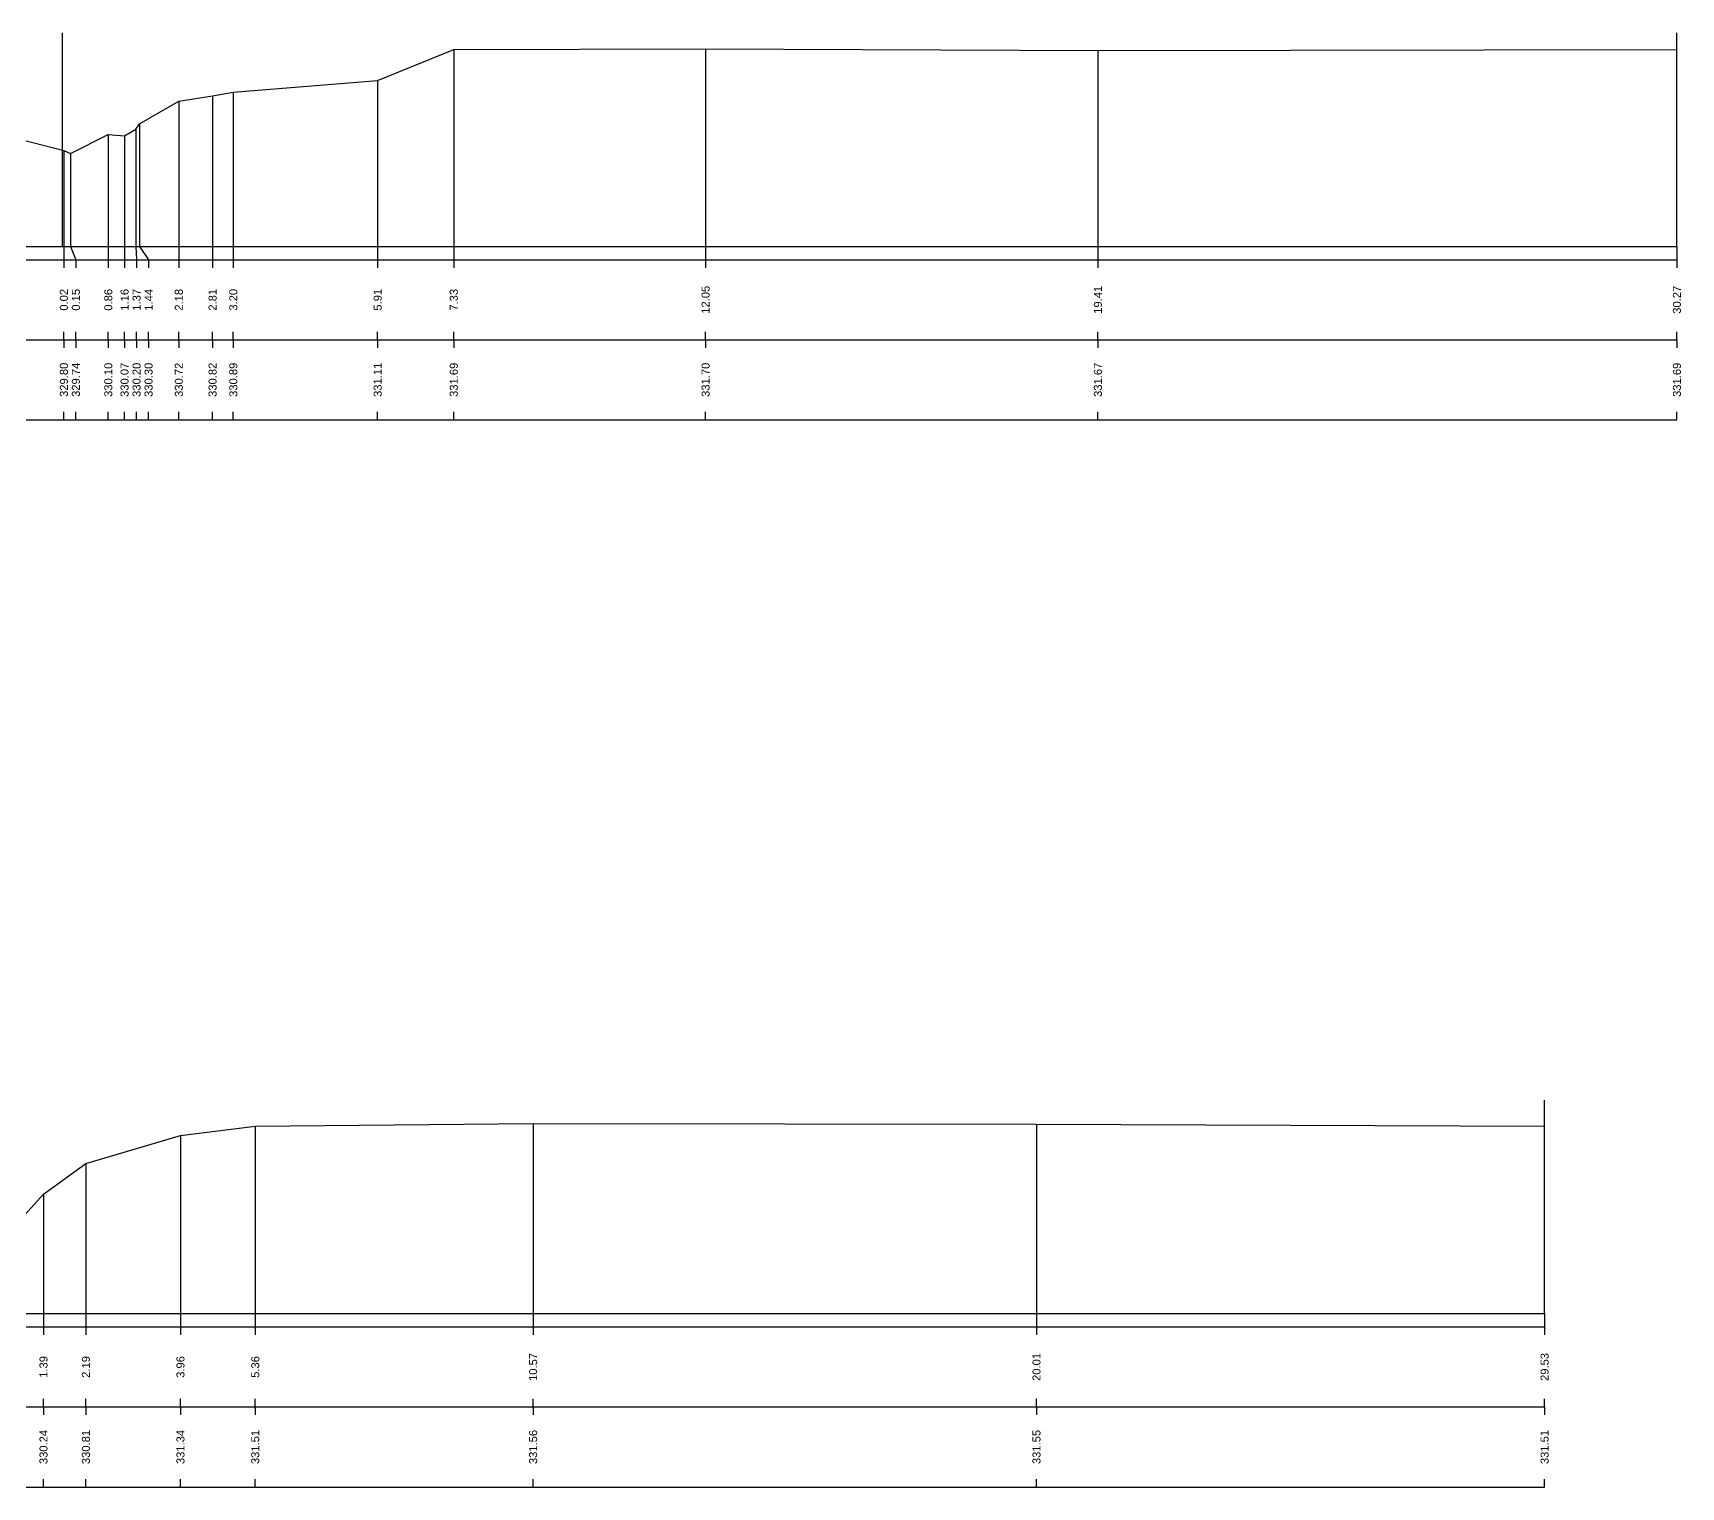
# Model space of a CAD drawing. Header units: millimetres. Extents: x -8 to 79, y -83 to 317.
# Drawn here: x 23.2 to 54.1, y 184.75 to 212 of the extents above; entities that cross this region are included whole.
import ezdxf
from ezdxf.enums import TextEntityAlignment as Align

# ---------------------------------------------------------------- set-up
doc = ezdxf.new("R2010")
doc.units = ezdxf.units.MM
doc.styles.get("Standard").update_dxf_attribs({"font": 'arial.ttf'})

msp = doc.modelspace()

# ---------------------------------------------------------------- linework, layer by layer
at = {"layer": 'axis', "color": 1}
msp.add_line((23.755, 208), (23.755, 212), dxfattribs=at)
at = {"layer": 'band'}
for p, q in [((23.779, 207.75), (23.779, 207.6)), ((24.004, 207.75), (24.004, 207.6)), ((24.612, 207.75), (24.612, 207.6)), ((24.917, 207.75), (24.917, 207.6)), ((25.142, 207.75), (25.142, 207.6)), ((25.367, 207.75), (25.367, 207.6)), ((25.934, 207.75), (25.934, 207.6)), ((26.567, 207.75), (26.567, 207.6)), ((26.956, 207.75), (26.956, 207.6)), ((29.662, 207.75), (29.662, 207.6)), ((31.089, 207.75), (31.089, 207.6)), ((35.81, 207.75), (35.81, 207.6)), ((43.165, 207.75), (43.165, 207.6)), ((54.021, 207.75), (54.021, 207.6)), ((23.779, 206.25), (23.779, 206.4)), ((23.779, 206.25), (23.779, 206.1)), ((24.004, 206.25), (24.004, 206.4)), ((24.004, 206.25), (24.004, 206.1)), ((24.612, 206.25), (24.612, 206.4)), ((24.612, 206.25), (24.612, 206.1)), ((24.917, 206.25), (24.917, 206.4)), ((24.917, 206.25), (24.917, 206.1)), ((25.142, 206.25), (25.142, 206.4)), ((25.142, 206.25), (25.142, 206.1)), ((25.367, 206.25), (25.367, 206.4)), ((25.367, 206.25), (25.367, 206.1)), ((25.934, 206.25), (25.934, 206.4)), ((25.934, 206.25), (25.934, 206.1)), ((26.567, 206.25), (26.567, 206.4)), ((26.567, 206.25), (26.567, 206.1)), ((26.956, 206.25), (26.956, 206.4)), ((26.956, 206.25), (26.956, 206.1)), ((29.662, 206.25), (29.662, 206.4)), ((29.662, 206.25), (29.662, 206.1)), ((31.089, 206.25), (31.089, 206.4)), ((31.089, 206.25), (31.089, 206.1)), ((35.81, 206.25), (35.81, 206.4)), ((35.81, 206.25), (35.81, 206.1)), ((43.165, 206.25), (43.165, 206.4)), ((43.165, 206.25), (43.165, 206.1)), ((54.021, 206.25), (54.021, 206.4)), ((54.021, 206.25), (54.021, 206.1)), ((23.779, 204.75), (23.779, 204.9)), ((24.004, 204.75), (24.004, 204.9)), ((24.612, 204.75), (24.612, 204.9)), ((24.917, 204.75), (24.917, 204.9)), ((25.142, 204.75), (25.142, 204.9)), ((25.367, 204.75), (25.367, 204.9)), ((25.934, 204.75), (25.934, 204.9)), ((26.567, 204.75), (26.567, 204.9)), ((26.956, 204.75), (26.956, 204.9)), ((29.662, 204.75), (29.662, 204.9)), ((31.089, 204.75), (31.089, 204.9)), ((35.81, 204.75), (35.81, 204.9)), ((43.165, 204.75), (43.165, 204.9)), ((54.021, 204.75), (54.021, 204.9)), ((23.397, 187.75), (23.397, 187.6)), ((24.192, 187.75), (24.192, 187.6)), ((25.965, 187.75), (25.965, 187.6)), ((27.367, 187.75), (27.367, 187.6)), ((32.577, 187.75), (32.577, 187.6)), ((42.014, 187.75), (42.014, 187.6)), ((51.54, 187.75), (51.54, 187.6)), ((23.397, 186.25), (23.397, 186.4)), ((24.192, 186.25), (24.192, 186.4)), ((25.965, 186.25), (25.965, 186.4)), ((27.367, 186.25), (27.367, 186.4)), ((32.577, 186.25), (32.577, 186.4)), ((42.014, 186.25), (42.014, 186.4)), ((51.54, 186.25), (51.54, 186.4)), ((23.397, 186.25), (23.397, 186.1)), ((24.192, 186.25), (24.192, 186.1)), ((25.965, 186.25), (25.965, 186.1)), ((27.367, 186.25), (27.367, 186.1)), ((32.577, 186.25), (32.577, 186.1)), ((42.014, 186.25), (42.014, 186.1)), ((51.54, 186.25), (51.54, 186.1)), ((23.397, 184.75), (23.397, 184.9)), ((24.192, 184.75), (24.192, 184.9)), ((25.965, 184.75), (25.965, 184.9)), ((27.367, 184.75), (27.367, 184.9)), ((32.577, 184.75), (32.577, 184.9)), ((42.014, 184.75), (42.014, 184.9)), ((51.54, 184.75), (51.54, 184.9))]:
    msp.add_line(p, q, dxfattribs=at)
at = {"layer": 'frame'}
for p, q in [((54.021, 208), (54.021, 212)), ((0, 208), (54.021, 208)), ((-7.5, 207.75), (54.021, 207.75)), ((-7.5, 206.25), (54.021, 206.25)), ((-7.5, 204.75), (54.021, 204.75)), ((51.54, 188), (51.54, 192)), ((0, 188), (51.54, 188)), ((-7.5, 187.75), (51.54, 187.75)), ((-7.5, 186.25), (51.54, 186.25)), ((-7.5, 184.75), (51.54, 184.75))]:
    msp.add_line(p, q, dxfattribs=at)
at = {"layer": 'marker', "color": 253}
for p, q in [((31.089, 211.69), (31.089, 208)), ((35.81, 211.7), (35.81, 208)), ((43.165, 211.67), (43.165, 208)), ((29.662, 211.11), (29.662, 208)), ((26.567, 210.82), (26.567, 208)), ((26.956, 210.89), (26.956, 208)), ((25.934, 210.72), (25.934, 208)), ((25.13, 210.2), (25.13, 208)), ((25.196, 210.3), (25.196, 208)), ((24.612, 210.1), (24.612, 208)), ((24.917, 210.07), (24.917, 208)), ((23.779, 209.8), (23.779, 208)), ((23.906, 209.74), (23.906, 208)), ((23.779, 208), (23.779, 207.75)), ((23.906, 208), (24.004, 207.75)), ((24.612, 208), (24.612, 207.75)), ((24.917, 208), (24.917, 207.75)), ((25.13, 208), (25.142, 207.75)), ((25.196, 208), (25.367, 207.75)), ((25.934, 208), (25.934, 207.75)), ((26.567, 208), (26.567, 207.75)), ((26.956, 208), (26.956, 207.75)), ((29.662, 208), (29.662, 207.75)), ((31.089, 208), (31.089, 207.75)), ((35.81, 208), (35.81, 207.75)), ((43.165, 208), (43.165, 207.75)), ((54.021, 208), (54.021, 207.75)), ((25.965, 191.34), (25.965, 188)), ((27.367, 191.51), (27.367, 188)), ((32.577, 191.56), (32.577, 188)), ((42.014, 191.55), (42.014, 188)), ((24.192, 190.81), (24.192, 188)), ((23.397, 190.24), (23.397, 188)), ((23.397, 188), (23.397, 187.75)), ((24.192, 188), (24.192, 187.75)), ((25.965, 188), (25.965, 187.75)), ((27.367, 188), (27.367, 187.75)), ((32.577, 188), (32.577, 187.75)), ((42.014, 188), (42.014, 187.75)), ((51.54, 188), (51.54, 187.75))]:
    msp.add_line(p, q, dxfattribs=at)
at = {"layer": 'profile'}
for points in [[(0, 211.56), (7.771, 211.61), (16.284, 211.66), (17.241, 211.65), (18.947, 211.37), (20.353, 210.91), (21.772, 210.25), (22.054, 210.17), (23.002, 210), (23.779, 209.8), (23.906, 209.74), (24.612, 210.1), (24.917, 210.07), (25.13, 210.2), (25.196, 210.3), (25.934, 210.72), (26.567, 210.82), (26.956, 210.89), (29.662, 211.11), (31.089, 211.69), (35.81, 211.7), (43.165, 211.67), (54.021, 211.69)], [(0, 191.33), (8.458, 191.47), (13.466, 191.34), (14.764, 190.95), (17.956, 190.36), (18.976, 189.88), (21.226, 189.74), (21.316, 189.71), (21.456, 189.53), (22.076, 189.49), (22.865, 189.65), (23.397, 190.24), (24.192, 190.81), (25.965, 191.34), (27.367, 191.51), (32.577, 191.56), (42.014, 191.55), (51.54, 191.51)]]:
    msp.add_lwpolyline(points, dxfattribs=at)

# ---------------------------------------------------------------- texts
for s, p in [('0.02', (23.779, 207)), ('0.15', (24.004, 207)), ('0.86', (24.612, 207)), ('1.16', (24.917, 207)), ('1.37', (25.142, 207)), ('1.44', (25.367, 207)), ('2.18', (25.934, 207)), ('2.81', (26.567, 207)), ('3.20', (26.956, 207)), ('5.91', (29.662, 207)), ('7.33', (31.089, 207)), ('12.05', (35.81, 207)), ('19.41', (43.165, 207)), ('30.27', (54.021, 207)), ('329.80', (23.779, 205.5)), ('329.74', (24.004, 205.5)), ('330.10', (24.612, 205.5)), ('330.07', (24.917, 205.5)), ('330.20', (25.142, 205.5)), ('330.30', (25.367, 205.5)), ('330.72', (25.934, 205.5)), ('330.82', (26.567, 205.5)), ('330.89', (26.956, 205.5)), ('331.11', (29.662, 205.5)), ('331.69', (31.089, 205.5)), ('331.70', (35.81, 205.5)), ('331.67', (43.165, 205.5)), ('331.69', (54.021, 205.5)), ('10.57', (32.577, 187)), ('20.01', (42.014, 187)), ('29.53', (51.54, 187)), ('1.39', (23.397, 187)), ('2.19', (24.192, 187)), ('3.96', (25.965, 187)), ('5.36', (27.367, 187)), ('330.24', (23.397, 185.5)), ('330.81', (24.192, 185.5)), ('331.34', (25.965, 185.5)), ('331.51', (27.367, 185.5)), ('331.56', (32.577, 185.5)), ('331.55', (42.014, 185.5)), ('331.51', (51.54, 185.5))]:
    msp.add_text(s, height=0.15, rotation=90).set_placement(p, align=Align.MIDDLE)

doc.saveas('drawing.dxf')
